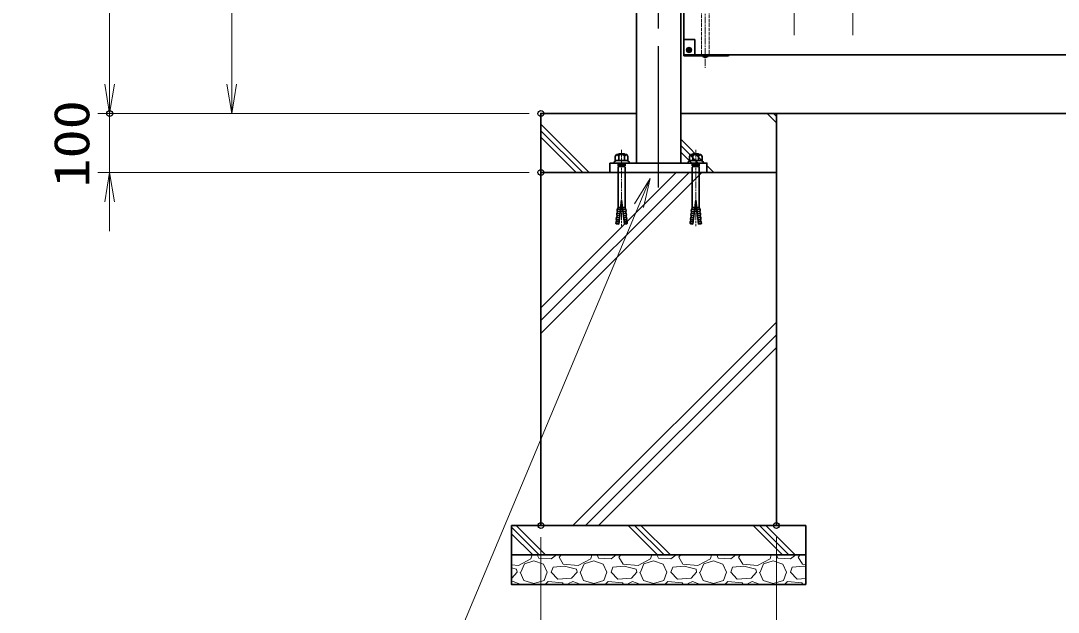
# Model space of a CAD drawing. Units: millimetres, scale not verified. Extents: x -5940 to 5940, y -4200 to 4200.
# Drawn here: x -3107 to -1345, y -2539 to -1534 of the extents above; entities that cross this region are included whole.
import ezdxf
from ezdxf.enums import TextEntityAlignment as Align

# ---------------------------------------------------------------- set-up
doc = ezdxf.new("R2010")
doc.units = ezdxf.units.MM
doc.header["$LTSCALE"] = 20
doc.header["$PDMODE"] = 32
doc.header["$PDSIZE"] = 10
doc.linetypes.add('DASHED', pattern=[7.5, 6, -1.5])
doc.linetypes.add('USER1', pattern=[18, 12, -1.5, 3, -1.5])
for name, color, linetype, lineweight in [('0-1_軸線', 200, 'USER1', 15), ('0-2_隠れ線', 140, 'DASHED', 18), ('0-3_外形線', 7, 'Continuous', 35), ('0-4_寸法線', 4, 'Continuous', 18), ('0-5_0', 7, 'Continuous', 18), ('0-8_細線', 2, 'Continuous', 35), ('0-9_ハッチング', 253, 'Continuous', 13), ('0-B_中心線', 6, 'USER1', 25)]:
    doc.layers.add(name, color=color, linetype=linetype, lineweight=lineweight)
doc.layers.add('0-6_Defpoints', color=7, linetype='Continuous')
doc.styles.add('ＭＳ ゴシック', font='')
doc.styles.get('ＭＳ ゴシック').set_extended_font_data('MS Gothic')

# ---------------------------------------------------------------- blocks, each defined once
blk = doc.blocks.new('_Open')
at = {"layer": '0-5_0'}
blk.add_line((-20, 3.333), (0, 0), dxfattribs=at)
blk.add_lwpolyline([(-20, -3.333), (0, 0), (-20, 0)], dxfattribs=at)
blk = doc.blocks.new('S34')
at = {"layer": '0-4_寸法線'}
for points in [[(-13412191.3, 54420153.5), (-13399428.7, 54420153.5), (-13391301.7, 54439531.6), (-13390915, 54440453.8)], [(-13391148, 54439467.2), (-13390915, 54440453.8), (-13391455.4, 54439596.1)]]:
    blk.add_lwpolyline(points, dxfattribs=at)
at = {"layer": '0-4_寸法線', "color": 254, "style": 'ＭＳ ゴシック'}
for s, width, p in [('オ-ルアンカ-', 0.8, (-13412260.4, 54422492.9)), ('M12×120 ユニクロ', 0.9, (-13412383.3, 54420392.9))]:
    blk.add_text(s, height=1212, dxfattribs=dict(at, width=width)).set_placement(p, align=Align.BOTTOM_LEFT)
blk = doc.blocks.new('PROFUV00HOJH2L')
at = {"layer": '0-1_軸線'}
blk.add_line((0, 452.5), (0, -2142.9), dxfattribs=at)
at = {"layer": '0-8_細線'}
for p, q in [((-255.4, 43.3), (-185, 81.2)), ((-217.5, 225), (-174.2, 290)), ((-217.5, 81.2), (-217.5, 225)), ((-185, 81.2), (-217.5, 81.2)), ((-185, 81.2), (0, 81.2)), ((-174.2, 290), (0, 290)), ((-174.2, 290), (-98.4, 246.7)), ((-120, 290), (-98.4, 317.1)), ((-120, 290), (0, 290)), ((-120, 0), (0, 0)), ((-120, -27.1), (-120, 0)), ((0, 317.1), (-98.4, 317.1)), ((-98.4, 246.7), (-44.2, 290)), ((-98.4, 246.7), (-98.4, 81.2)), ((-44.2, 290), (0, 290)), ((0, 317.1), (98.4, 317.1)), ((174.2, 290), (0, 290)), ((120, 290), (0, 290)), ((44.2, 290), (0, 290)), ((185, 81.2), (0, 81.2)), ((120, 0), (0, 0)), ((98.4, 246.7), (44.2, 290)), ((120, 290), (98.4, 317.1)), ((174.2, 290), (98.4, 246.7)), ((98.4, 246.7), (98.4, 81.2)), ((120, 0), (255.4, 0)), ((120, -27.1), (120, 0)), ((217.5, 225), (174.2, 290)), ((217.5, 81.2), (217.5, 225)), ((-120, -27.1), (0, -27.1)), ((-120, -48.7), (-120, -27.1)), ((-103.8, -48.7), (-120, -48.7)), ((-120, -92.1), (-120, -65)), ((-120, -65), (0, -65)), ((-120, -143.7), (-120, -1515)), ((-103.8, -48.7), (0, -48.7)), ((-103.8, -65), (-103.8, -48.7)), ((-101.5, -92.1), (0, -92.1)), ((-101.5, -116), (0, -116)), ((120, -27.1), (0, -27.1)), ((103.8, -48.7), (0, -48.7)), ((120, -65), (0, -65)), ((101.5, -92.1), (0, -92.1)), ((101.5, -116), (0, -116)), ((101.5, -92.1), (120, -92.1)), ((101.5, -116), (101.5, -92.1)), ((120, -143.7), (101.5, -116)), ((103.8, -48.7), (120, -48.7)), ((103.8, -65), (103.8, -48.7)), ((120, -48.7), (120, -27.1)), ((120, -92.1), (120, -65)), ((120, -143.7), (120, -1515)), ((-98.3, -2077.5), (0, -1252.2)), ((98.3, -2077.5), (0, -1252.2)), ((-160.3, -1707.6), (-166.4, -1776.7)), ((-160.3, -1707.6), (-55.3, -1716.7)), ((-154.3, -1638.4), (-47.1, -1647.8)), ((-148.6, -1708.6), (-142.5, -1639.5)), ((-148.2, -1569.3), (-38.9, -1578.9)), ((-136.5, -1570.3), (-120, -1515)), ((-31.3, -1515), (-120, -1515)), ((31.3, -1515), (120, -1515)), ((148.2, -1569.3), (38.9, -1578.9)), ((154.3, -1638.4), (47.1, -1647.8)), ((160.3, -1707.6), (55.3, -1716.7)), ((136.5, -1570.3), (120, -1515)), ((148.6, -1708.6), (142.5, -1639.5)), ((160.3, -1707.6), (166.4, -1776.7)), ((-184.5, -1984.1), (-190.6, -2053.2)), ((-190.6, -2053.2), (-96.4, -2061.4)), ((-184.5, -1984.1), (-88.1, -1992.5)), ((-178.8, -2054.7), (-180.2, -2070.3)), ((-180.2, -2070.3), (-98.3, -2077.5)), ((-178.8, -2054.7), (-178.8, -2054.2)), ((-172.4, -1845.8), (-178.5, -1914.9)), ((-178.5, -1914.9), (-79.9, -1923.6)), ((-172.7, -1985.1), (-166.7, -1916)), ((-172.4, -1845.8), (-71.7, -1854.6)), ((-166.4, -1776.7), (-63.5, -1785.7)), ((-160.7, -1846.8), (-154.6, -1777.7)), ((166.4, -1776.7), (63.5, -1785.7)), ((172.4, -1845.8), (71.7, -1854.6)), ((178.5, -1914.9), (79.9, -1923.6)), ((184.5, -1984.1), (88.1, -1992.5)), ((190.6, -2053.2), (96.4, -2061.4)), ((180.2, -2070.3), (98.3, -2077.5)), ((160.7, -1846.8), (154.6, -1777.7)), ((172.7, -1985.1), (166.7, -1916)), ((172.4, -1845.8), (178.5, -1914.9)), ((178.8, -2054.7), (178.8, -2054.2)), ((178.8, -2054.7), (180.2, -2070.3)), ((184.5, -1984.1), (190.6, -2053.2))]:
    blk.add_line(p, q, dxfattribs=at)
for points in [[(-120, 0), (-255.4, 0), (-255.4, 43.3)], [(255.4, 0), (255.4, 43.3), (185, 81.2), (217.5, 81.2)], [(-120, -143.7), (-101.5, -116), (-101.5, -92.1), (-120, -92.1)], [(-148.2, -1569.3), (-154.3, -1638.4), (-148.2, -1569.3)], [(154.3, -1638.4), (148.2, -1569.3), (154.3, -1638.4)]]:
    blk.add_lwpolyline(points, dxfattribs=at)
blk = doc.blocks.new('cgcxfcfj')
at = {"layer": '0-3_外形線'}
blk.add_lwpolyline([(-1660, 320), (1640, 320), (1640, 0), (-1660, 0)], close=True, dxfattribs=at)
at = {"layer": '0-5_0'}
for p in [(-1260, 320), (1260, 320)]:
    blk.add_blockref('PROFUV00HOJH2L', p, dxfattribs=at)
blk = doc.blocks.new('shgtdhgjhhggf')
at = {"layer": '0-1_軸線'}
for p, q in [((734, 4902.9), (734, -448.4)), ((-296.3, 3780), (934.3, 3780)), ((180, 160), (87.6, 160)), ((180, 160), (180, 252.4)), ((180, 160), (272.4, 160)), ((180, 160), (180, 67.6))]:
    blk.add_line(p, q, dxfattribs=at)
at = {"layer": '0-2_隠れ線'}
for p, q in [((604, 4520), (864, 4520)), ((604, 4520), (604, 40)), ((864, 4520), (864, 40)), ((34, 3930), (34, 3630)), ((334, 3630), (334, 3930)), ((334, 3830), (604, 3830)), ((334, 3730), (604, 3730))]:
    blk.add_line(p, q, dxfattribs=at)
for centre, radius, start, end in [((184, 4290), 390, 247.38014, 292.61986), ((184, 3270), 390, 67.38014, 112.61986), ((734, 40), 130, 180, 217.97987), ((734, 40), 130, 322.02013, 0)]:
    blk.add_arc(centre, radius, start, end, dxfattribs=at)
at = {"layer": '0-3_外形線'}
for p, q in [((0, 520), (380, 520)), ((380, 520), (380, -40)), ((132, 166.2), (173.8, 166.2)), ((132, 166.2), (132, 153.8)), ((132, 153.8), (173.8, 153.8)), ((186.2, 208), (173.8, 208)), ((173.8, 208), (173.8, 166.2)), ((173.8, 153.8), (173.8, 112)), ((186.2, 112), (173.8, 112)), ((186.2, 208), (186.2, 166.2)), ((186.2, 166.2), (228, 166.2)), ((186.2, 153.8), (186.2, 112)), ((186.2, 153.8), (228, 153.8)), ((228, 166.2), (228, 153.8)), ((0, -40), (1504, -40))]:
    blk.add_line(p, q, dxfattribs=at)
blk.add_circle((180, 160), 84, dxfattribs=at)
for centre, radius, start, end in [((1504, 0), 40, 270, 0), ((734, 40), 130, 217.97987, 322.02013)]:
    blk.add_arc(centre, radius, start, end, dxfattribs=at)

msp = doc.modelspace()

# ---------------------------------------------------------------- linework, layer by layer
at = {"layer": '0-1_軸線'}
for p, q in [((-1793.52, -1559.01), (-1793.52, -225.01)), ((-1693.52, -1559.01), (-1693.52, -225.01))]:
    msp.add_line(p, q, dxfattribs=at)
at = {"layer": '0-3_外形線'}
for p, q in [((-2061.02, -1776.01), (-2061.02, -192.01)), ((-1986.02, -1776.01), (-1986.02, -247.01)), ((-1981.02, -1594.01), (-1981.02, -247.01)), ((-961.02, -1592.01), (-1981.02, -1592.01)), ((-1823.52, -1692.01), (-1223.52, -1692.01))]:
    msp.add_line(p, q, dxfattribs=at)
msp.add_lwpolyline([(-1986.02, -1692.01), (-1823.52, -1692.01), (-1823.52, -1792.01), (-2223.52, -1792.01), (-2223.52, -1692.01), (-2061.02, -1692.01)], dxfattribs=at)
for points in [[(-2223.52, -1792.01), (-1823.52, -1792.01), (-1823.52, -2392.01), (-2223.52, -2392.01)], [(-2273.52, -2392.01), (-1773.52, -2392.01), (-1773.52, -2442.01), (-2273.52, -2442.01)], [(-1773.52, -2442.01), (-2273.52, -2442.01), (-2273.52, -2492.01), (-1773.52, -2492.01)]]:
    msp.add_lwpolyline(points, close=True, dxfattribs=at)
at = {"layer": '0-4_寸法線'}
for p, q in [((-2956.12, -242.01), (-2956.12, -1642.01)), ((-2748.72, -1642.01), (-2748.72, -842.01)), ((-2956.12, -1642.01), (-2956.12, -1592.01)), ((-2243.52, -1692.01), (-2976.12, -1692.01)), ((-2243.52, -1692.01), (-2976.12, -1692.01)), ((-2956.12, -1792.01), (-2956.12, -1692.01)), ((-2243.52, -1692.01), (-2768.72, -1692.01)), ((-2243.52, -1792.01), (-2976.12, -1792.01)), ((-2956.12, -1842.01), (-2956.12, -1892.01)), ((-2223.52, -2412.01), (-2223.52, -2840.61)), ((-1823.52, -2412.01), (-1823.52, -2840.61))]:
    msp.add_line(p, q, dxfattribs=at)
at = {"layer": '0-6_Defpoints'}
for p in [(-2956.12, -1692.01), (-2956.12, -1692.01), (-2223.52, -1692.01), (-2223.52, -1692.01), (-2223.52, -1792.01), (-2223.52, -2392.01), (-1823.52, -2392.01)]:
    msp.add_point(p, dxfattribs=at)
at = {"layer": '0-9_ハッチング'}
for p, q in [((-1823.52, -1707.68), (-1839.2, -1692.01)), ((-1823.52, -1696.81), (-1828.32, -1692.01)), ((-2141.71, -1792.01), (-2223.52, -1710.19)), ((-2152.59, -1792.01), (-2223.52, -1721.07)), ((-2163.46, -1792.01), (-2223.52, -1731.94)), ((-1945.58, -1776.01), (-1986.02, -1735.56)), ((-1956.46, -1776.01), (-1986.02, -1746.44)), ((-1967.33, -1776.01), (-1986.02, -1757.31)), ((-1929.58, -1792.01), (-1941.52, -1780.06)), ((-2223.52, -2021.98), (-1993.55, -1792.01)), ((-2223.52, -2043.73), (-1971.8, -1792.01)), ((-2223.52, -2065.48), (-1950.05, -1792.01)), ((-1940.46, -1792.01), (-1941.52, -1790.94)), ((-2169.28, -2392.01), (-1823.52, -2046.25)), ((-2147.53, -2392.01), (-1823.52, -2068)), ((-2125.78, -2392.01), (-1823.52, -2089.75)), ((-2226.58, -2442.01), (-2273.52, -2395.06)), ((-2215.7, -2442.01), (-2265.7, -2392.01)), ((-2025.32, -2442.01), (-2075.32, -2392.01)), ((-2014.44, -2442.01), (-2064.44, -2392.01)), ((-2003.57, -2442.01), (-2053.57, -2392.01)), ((-1813.19, -2442.01), (-1863.19, -2392.01)), ((-1802.31, -2442.01), (-1852.31, -2392.01)), ((-1791.44, -2442.01), (-1841.44, -2392.01)), ((-2237.45, -2442.01), (-2273.52, -2405.93)), ((-2240.45, -2448.77), (-2261.79, -2459.94)), ((-2238.52, -2442.01), (-2240.45, -2448.77)), ((-2229.66, -2442.01), (-2227.24, -2447.75)), ((-2227.24, -2447.75), (-2205.91, -2448.77)), ((-2205.91, -2448.77), (-2197.16, -2442.01)), ((-2192.7, -2445.72), (-2189.36, -2442.01)), ((-2185.59, -2457.91), (-2192.7, -2445.72)), ((-2138.85, -2448.77), (-2160.19, -2459.94)), ((-2136.92, -2442.01), (-2138.85, -2448.77)), ((-2128.06, -2442.01), (-2125.64, -2447.75)), ((-2125.64, -2447.75), (-2104.31, -2448.77)), ((-2104.31, -2448.77), (-2095.56, -2442.01)), ((-2091.1, -2445.72), (-2087.76, -2442.01)), ((-2083.99, -2457.91), (-2091.1, -2445.72)), ((-2037.25, -2448.77), (-2058.59, -2459.94)), ((-2035.32, -2442.01), (-2037.25, -2448.77)), ((-2026.46, -2442.01), (-2024.04, -2447.75)), ((-2024.04, -2447.75), (-2002.71, -2448.77)), ((-2002.71, -2448.77), (-1993.96, -2442.01)), ((-1989.5, -2445.72), (-1986.16, -2442.01)), ((-1982.39, -2457.91), (-1989.5, -2445.72)), ((-1935.65, -2448.77), (-1956.99, -2459.94)), ((-1933.72, -2442.01), (-1935.65, -2448.77)), ((-1924.86, -2442.01), (-1922.44, -2447.75)), ((-1922.44, -2447.75), (-1901.11, -2448.77)), ((-1901.11, -2448.77), (-1892.36, -2442.01)), ((-1887.9, -2445.72), (-1884.56, -2442.01)), ((-1880.79, -2457.91), (-1887.9, -2445.72)), ((-1834.05, -2448.77), (-1855.39, -2459.94)), ((-1832.12, -2442.01), (-1834.05, -2448.77)), ((-1823.26, -2442.01), (-1820.84, -2447.75)), ((-1820.84, -2447.75), (-1799.51, -2448.77)), ((-1799.51, -2448.77), (-1790.76, -2442.01)), ((-1786.3, -2445.72), (-1782.96, -2442.01)), ((-1779.19, -2457.91), (-1786.3, -2445.72)), ((-2261.79, -2459.94), (-2273.52, -2459)), ((-2264.84, -2466.04), (-2273.52, -2463.87)), ((-2263.82, -2471.12), (-2264.84, -2466.04)), ((-2257.72, -2471.12), (-2251.63, -2456.9)), ((-2251.63, -2456.9), (-2235.37, -2451.82)), ((-2235.37, -2451.82), (-2219.12, -2457.91)), ((-2219.12, -2457.91), (-2213.02, -2471.12)), ((-2205.91, -2471.12), (-2202.86, -2462.99)), ((-2183.56, -2460.96), (-2202.86, -2462.99)), ((-2160.19, -2459.94), (-2185.59, -2457.91)), ((-2163.24, -2466.04), (-2183.56, -2460.96)), ((-2162.22, -2471.12), (-2163.24, -2466.04)), ((-2156.12, -2471.12), (-2150.03, -2456.9)), ((-2150.03, -2456.9), (-2133.77, -2451.82)), ((-2133.77, -2451.82), (-2117.52, -2457.91)), ((-2117.52, -2457.91), (-2111.42, -2471.12)), ((-2104.31, -2471.12), (-2101.26, -2462.99)), ((-2081.96, -2460.96), (-2101.26, -2462.99)), ((-2058.59, -2459.94), (-2083.99, -2457.91)), ((-2061.64, -2466.04), (-2081.96, -2460.96)), ((-2060.62, -2471.12), (-2061.64, -2466.04)), ((-2054.52, -2471.12), (-2048.43, -2456.9)), ((-2048.43, -2456.9), (-2032.17, -2451.82)), ((-2032.17, -2451.82), (-2015.92, -2457.91)), ((-2015.92, -2457.91), (-2009.82, -2471.12)), ((-2002.71, -2471.12), (-1999.66, -2462.99)), ((-1980.36, -2460.96), (-1999.66, -2462.99)), ((-1956.99, -2459.94), (-1982.39, -2457.91)), ((-1960.04, -2466.04), (-1980.36, -2460.96)), ((-1959.02, -2471.12), (-1960.04, -2466.04)), ((-1952.92, -2471.12), (-1946.83, -2456.9)), ((-1946.83, -2456.9), (-1930.57, -2451.82)), ((-1930.57, -2451.82), (-1914.32, -2457.91)), ((-1914.32, -2457.91), (-1908.22, -2471.12)), ((-1901.11, -2471.12), (-1898.06, -2462.99)), ((-1878.76, -2460.96), (-1898.06, -2462.99)), ((-1855.39, -2459.94), (-1880.79, -2457.91)), ((-1858.44, -2466.04), (-1878.76, -2460.96)), ((-1857.42, -2471.12), (-1858.44, -2466.04)), ((-1851.32, -2471.12), (-1845.23, -2456.9)), ((-1845.23, -2456.9), (-1828.97, -2451.82)), ((-1828.97, -2451.82), (-1812.72, -2457.91)), ((-1812.72, -2457.91), (-1806.62, -2471.12)), ((-1799.51, -2471.12), (-1796.46, -2462.99)), ((-1777.16, -2460.96), (-1796.46, -2462.99)), ((-1773.52, -2458.36), (-1779.19, -2457.91)), ((-1773.52, -2461.87), (-1777.16, -2460.96)), ((-2272.96, -2481.28), (-2273.52, -2481.33)), ((-2263.82, -2471.12), (-2272.96, -2481.28)), ((-2258.74, -2471.12), (-2252.64, -2485.34)), ((-2218.1, -2485.34), (-2213.02, -2471.12)), ((-2194.73, -2483.31), (-2205.91, -2471.12)), ((-2171.36, -2481.28), (-2194.73, -2483.31)), ((-2162.22, -2471.12), (-2171.36, -2481.28)), ((-2157.14, -2471.12), (-2151.04, -2485.34)), ((-2116.5, -2485.34), (-2111.42, -2471.12)), ((-2093.13, -2483.31), (-2104.31, -2471.12)), ((-2069.76, -2481.28), (-2093.13, -2483.31)), ((-2060.62, -2471.12), (-2069.76, -2481.28)), ((-2055.54, -2471.12), (-2049.44, -2485.34)), ((-2014.9, -2485.34), (-2009.82, -2471.12)), ((-1991.53, -2483.31), (-2002.71, -2471.12)), ((-1968.16, -2481.28), (-1991.53, -2483.31)), ((-1959.02, -2471.12), (-1968.16, -2481.28)), ((-1953.94, -2471.12), (-1947.84, -2485.34)), ((-1913.3, -2485.34), (-1908.22, -2471.12)), ((-1889.93, -2483.31), (-1901.11, -2471.12)), ((-1866.56, -2481.28), (-1889.93, -2483.31)), ((-1857.42, -2471.12), (-1866.56, -2481.28)), ((-1852.34, -2471.12), (-1846.24, -2485.34)), ((-1811.7, -2485.34), (-1806.62, -2471.12)), ((-1788.33, -2483.31), (-1799.51, -2471.12)), ((-1773.52, -2482.02), (-1788.33, -2483.31)), ((-2270.93, -2487.38), (-2273.52, -2488.49)), ((-2258.74, -2491.44), (-2270.93, -2487.38)), ((-2259.68, -2492.01), (-2258.74, -2491.44)), ((-2252.64, -2485.34), (-2235.37, -2490.42)), ((-2235.37, -2490.42), (-2218.1, -2485.34)), ((-2210.99, -2487.38), (-2216.06, -2492.01)), ((-2186.6, -2489.41), (-2210.99, -2487.38)), ((-2185.02, -2492.01), (-2186.6, -2489.41)), ((-2169.33, -2487.38), (-2176.44, -2490.42)), ((-2176.44, -2490.42), (-2175.81, -2492.01)), ((-2157.14, -2491.44), (-2169.33, -2487.38)), ((-2158.08, -2492.01), (-2157.14, -2491.44)), ((-2151.04, -2485.34), (-2133.77, -2490.42)), ((-2133.77, -2490.42), (-2116.5, -2485.34)), ((-2109.39, -2487.38), (-2114.46, -2492.01)), ((-2085, -2489.41), (-2109.39, -2487.38)), ((-2083.42, -2492.01), (-2085, -2489.41)), ((-2067.73, -2487.38), (-2074.84, -2490.42)), ((-2074.84, -2490.42), (-2074.21, -2492.01)), ((-2055.54, -2491.44), (-2067.73, -2487.38)), ((-2056.48, -2492.01), (-2055.54, -2491.44)), ((-2049.44, -2485.34), (-2032.17, -2490.42)), ((-2032.17, -2490.42), (-2014.9, -2485.34)), ((-2007.79, -2487.38), (-2012.86, -2492.01)), ((-1983.4, -2489.41), (-2007.79, -2487.38)), ((-1981.82, -2492.01), (-1983.4, -2489.41)), ((-1966.13, -2487.38), (-1973.24, -2490.42)), ((-1973.24, -2490.42), (-1972.61, -2492.01)), ((-1953.94, -2491.44), (-1966.13, -2487.38)), ((-1954.88, -2492.01), (-1953.94, -2491.44)), ((-1947.84, -2485.34), (-1930.57, -2490.42)), ((-1930.57, -2490.42), (-1913.3, -2485.34)), ((-1906.19, -2487.38), (-1911.26, -2492.01)), ((-1881.8, -2489.41), (-1906.19, -2487.38)), ((-1880.22, -2492.01), (-1881.8, -2489.41)), ((-1864.53, -2487.38), (-1871.64, -2490.42)), ((-1871.64, -2490.42), (-1871.01, -2492.01)), ((-1852.34, -2491.44), (-1864.53, -2487.38)), ((-1853.28, -2492.01), (-1852.34, -2491.44)), ((-1846.24, -2485.34), (-1828.97, -2490.42)), ((-1828.97, -2490.42), (-1811.7, -2485.34)), ((-1804.59, -2487.38), (-1809.66, -2492.01)), ((-1780.2, -2489.41), (-1804.59, -2487.38)), ((-1778.62, -2492.01), (-1780.2, -2489.41))]:
    msp.add_line(p, q, dxfattribs=at)
at = {"layer": '0-B_中心線'}
msp.add_line((-2023.52, -1817.51), (-2023.52, -166.51), dxfattribs=at)

# ---------------------------------------------------------------- block references
at = {"layer": '0-3_外形線', "xscale": 0.05, "yscale": 0.05}
msp.add_blockref('shgtdhgjhhggf', (-1981.02, -1592.01), dxfattribs=at)
at = {"layer": '0-4_寸法線', "xscale": 2.5, "yscale": 2.5}
for p, rotation in [((-2956.12, -1692.01), 270), ((-2956.12, -1692.01), 270), ((-2748.72, -1692.01), 270), ((-2956.12, -1792.01), 90)]:
    msp.add_blockref('_Open', p, dxfattribs=dict(at, rotation=rotation))
at = {"layer": '0-4_寸法線', "xscale": 0.05, "yscale": 0.05}
msp.add_blockref('S34', (667508, -2723824.98), dxfattribs=at)
at = {"layer": '0-8_細線', "xscale": 0.05, "yscale": 0.05}
msp.add_blockref('cgcxfcfj', (-2023.52, -1792.01), dxfattribs=at)

# ---------------------------------------------------------------- texts
at = {"layer": '0-4_寸法線', "color": 254, "style": 'ＭＳ ゴシック', "width": 1.2}
msp.add_text('100', height=60.56, rotation=90, dxfattribs=at).set_placement((-2972.46, -1817.61), align=Align.BOTTOM_LEFT)

doc.saveas('drawing.dxf')
